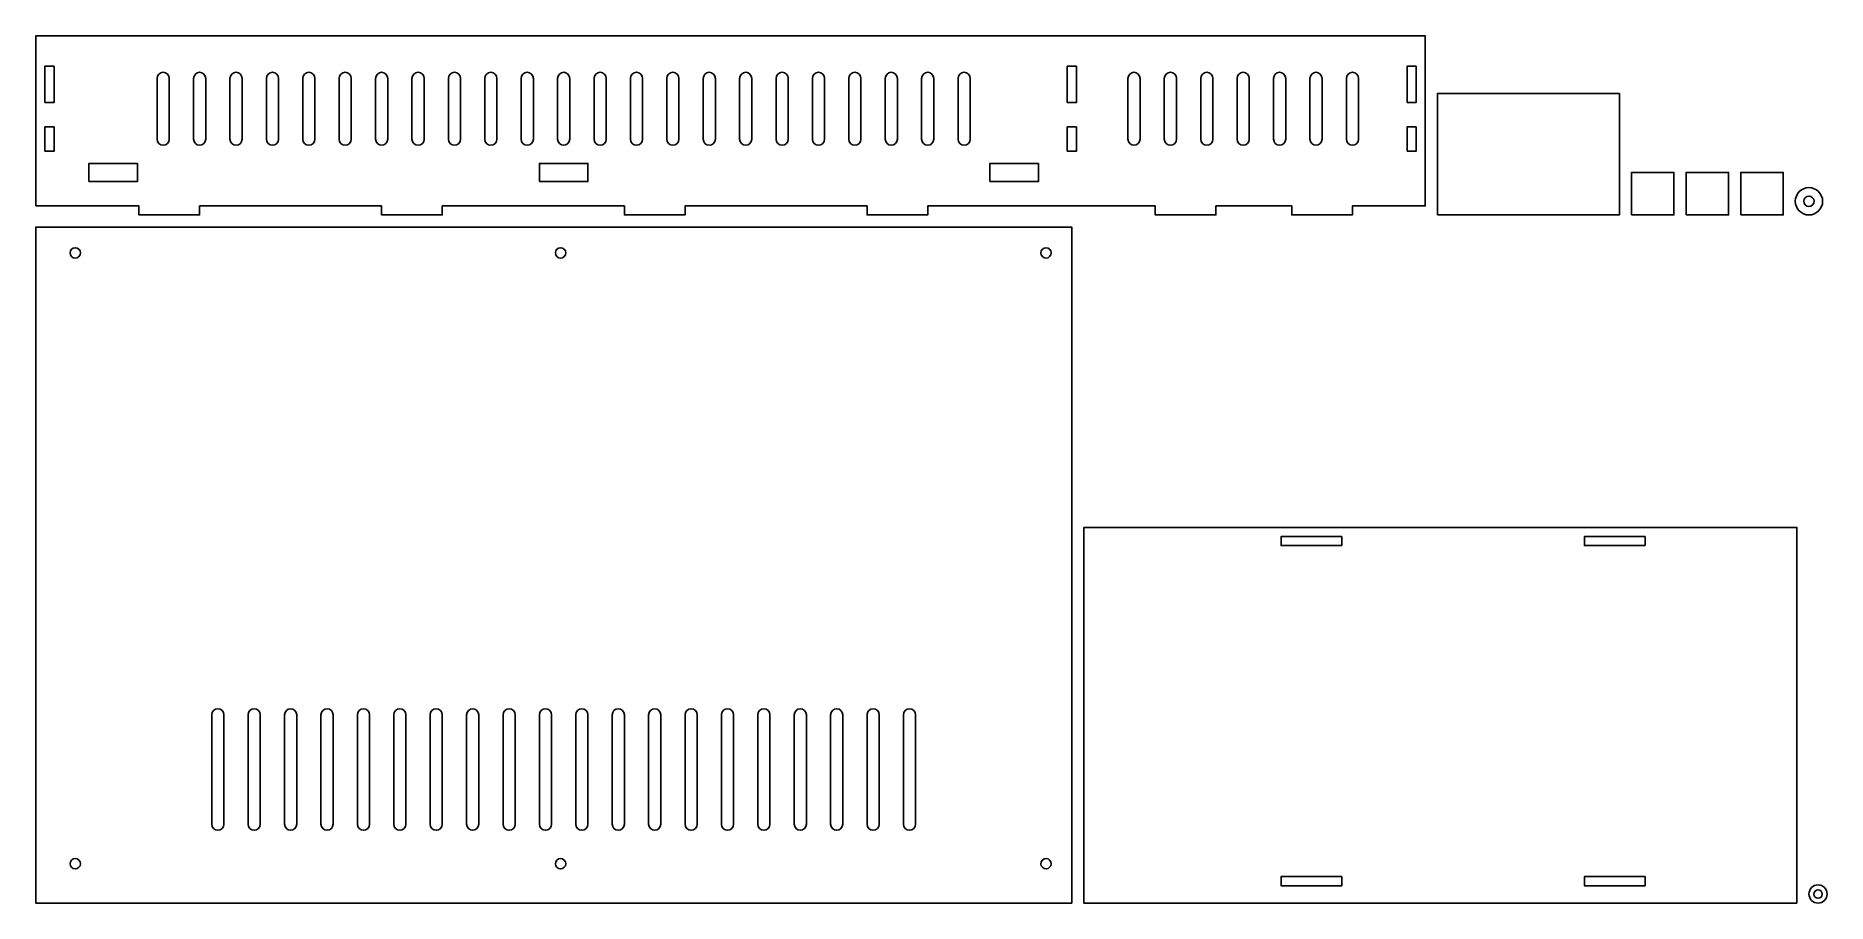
# Model space of a CAD drawing. Header units: millimetres. Extents: x 4 to 594, y 4 to 290.
import ezdxf

# ---------------------------------------------------------------- set-up
doc = ezdxf.new("R2010")
doc.units = ezdxf.units.MM
doc.layers.add('CUT', color=1, linetype='Continuous')

msp = doc.modelspace()

# ---------------------------------------------------------------- linework, layer by layer
at = {"layer": 'CUT'}
for points in [[(4, 233.667), (38, 233.667), (38, 230.667), (58, 230.667), (58, 233.667), (118, 233.667), (118, 230.667), (138, 230.667), (138, 233.667), (198, 233.667), (198, 230.667), (218, 230.667), (218, 233.667), (278, 233.667), (278, 230.667), (298, 230.667), (298, 233.667), (373, 233.667), (373, 230.667), (393, 230.667), (393, 233.667), (418, 233.667), (418, 230.667), (438, 230.667), (438, 233.667), (462, 233.667), (462, 289.667), (4, 289.667)], [(7, 267.667), (10, 267.667), (10, 279.667), (7, 279.667)], [(48, 275.667), (47.848, 276.432), (47.414, 277.081), (46.765, 277.515), (46, 277.667), (45.235, 277.515), (44.586, 277.081), (44.152, 276.432), (44, 275.667), (44, 255.667), (44.152, 254.902), (44.586, 254.253), (45.235, 253.819), (46, 253.667), (46.765, 253.819), (47.414, 254.253), (47.848, 254.902), (48, 255.667)], [(60, 275.667), (59.848, 276.432), (59.414, 277.081), (58.765, 277.515), (58, 277.667), (57.235, 277.515), (56.586, 277.081), (56.152, 276.432), (56, 275.667), (56, 255.667), (56.152, 254.902), (56.586, 254.253), (57.235, 253.819), (58, 253.667), (58.765, 253.819), (59.414, 254.253), (59.848, 254.902), (60, 255.667)], [(72, 275.667), (71.848, 276.432), (71.414, 277.081), (70.765, 277.515), (70, 277.667), (69.235, 277.515), (68.586, 277.081), (68.152, 276.432), (68, 275.667), (68, 255.667), (68.152, 254.902), (68.586, 254.253), (69.235, 253.819), (70, 253.667), (70.765, 253.819), (71.414, 254.253), (71.848, 254.902), (72, 255.667)], [(84, 275.667), (83.848, 276.432), (83.414, 277.081), (82.765, 277.515), (82, 277.667), (81.235, 277.515), (80.586, 277.081), (80.152, 276.432), (80, 275.667), (80, 255.667), (80.152, 254.902), (80.586, 254.253), (81.235, 253.819), (82, 253.667), (82.765, 253.819), (83.414, 254.253), (83.848, 254.902), (84, 255.667)], [(96, 275.667), (95.848, 276.432), (95.414, 277.081), (94.765, 277.515), (94, 277.667), (93.235, 277.515), (92.586, 277.081), (92.152, 276.432), (92, 275.667), (92, 255.667), (92.152, 254.902), (92.586, 254.253), (93.235, 253.819), (94, 253.667), (94.765, 253.819), (95.414, 254.253), (95.848, 254.902), (96, 255.667)], [(108, 275.667), (107.848, 276.432), (107.414, 277.081), (106.765, 277.515), (106, 277.667), (105.235, 277.515), (104.586, 277.081), (104.152, 276.432), (104, 275.667), (104, 255.667), (104.152, 254.902), (104.586, 254.253), (105.235, 253.819), (106, 253.667), (106.765, 253.819), (107.414, 254.253), (107.848, 254.902), (108, 255.667)], [(120, 275.667), (119.848, 276.432), (119.414, 277.081), (118.765, 277.515), (118, 277.667), (117.235, 277.515), (116.586, 277.081), (116.152, 276.432), (116, 275.667), (116, 255.667), (116.152, 254.902), (116.586, 254.253), (117.235, 253.819), (118, 253.667), (118.765, 253.819), (119.414, 254.253), (119.848, 254.902), (120, 255.667)], [(132, 275.667), (131.848, 276.432), (131.414, 277.081), (130.765, 277.515), (130, 277.667), (129.235, 277.515), (128.586, 277.081), (128.152, 276.432), (128, 275.667), (128, 255.667), (128.152, 254.902), (128.586, 254.253), (129.235, 253.819), (130, 253.667), (130.765, 253.819), (131.414, 254.253), (131.848, 254.902), (132, 255.667)], [(144, 275.667), (143.848, 276.432), (143.414, 277.081), (142.765, 277.515), (142, 277.667), (141.235, 277.515), (140.586, 277.081), (140.152, 276.432), (140, 275.667), (140, 255.667), (140.152, 254.902), (140.586, 254.253), (141.235, 253.819), (142, 253.667), (142.765, 253.819), (143.414, 254.253), (143.848, 254.902), (144, 255.667)], [(156, 275.667), (155.848, 276.432), (155.414, 277.081), (154.765, 277.515), (154, 277.667), (153.235, 277.515), (152.586, 277.081), (152.152, 276.432), (152, 275.667), (152, 255.667), (152.152, 254.902), (152.586, 254.253), (153.235, 253.819), (154, 253.667), (154.765, 253.819), (155.414, 254.253), (155.848, 254.902), (156, 255.667)], [(168, 275.667), (167.848, 276.432), (167.414, 277.081), (166.765, 277.515), (166, 277.667), (165.235, 277.515), (164.586, 277.081), (164.152, 276.432), (164, 275.667), (164, 255.667), (164.152, 254.902), (164.586, 254.253), (165.235, 253.819), (166, 253.667), (166.765, 253.819), (167.414, 254.253), (167.848, 254.902), (168, 255.667)], [(180, 275.667), (179.848, 276.432), (179.414, 277.081), (178.765, 277.515), (178, 277.667), (177.235, 277.515), (176.586, 277.081), (176.152, 276.432), (176, 275.667), (176, 255.667), (176.152, 254.902), (176.586, 254.253), (177.235, 253.819), (178, 253.667), (178.765, 253.819), (179.414, 254.253), (179.848, 254.902), (180, 255.667)], [(192, 275.667), (191.848, 276.432), (191.414, 277.081), (190.765, 277.515), (190, 277.667), (189.235, 277.515), (188.586, 277.081), (188.152, 276.432), (188, 275.667), (188, 255.667), (188.152, 254.902), (188.586, 254.253), (189.235, 253.819), (190, 253.667), (190.765, 253.819), (191.414, 254.253), (191.848, 254.902), (192, 255.667)], [(204, 275.667), (203.848, 276.432), (203.414, 277.081), (202.765, 277.515), (202, 277.667), (201.235, 277.515), (200.586, 277.081), (200.152, 276.432), (200, 275.667), (200, 255.667), (200.152, 254.902), (200.586, 254.253), (201.235, 253.819), (202, 253.667), (202.765, 253.819), (203.414, 254.253), (203.848, 254.902), (204, 255.667)], [(216, 275.667), (215.848, 276.432), (215.414, 277.081), (214.765, 277.515), (214, 277.667), (213.235, 277.515), (212.586, 277.081), (212.152, 276.432), (212, 275.667), (212, 255.667), (212.152, 254.902), (212.586, 254.253), (213.235, 253.819), (214, 253.667), (214.765, 253.819), (215.414, 254.253), (215.848, 254.902), (216, 255.667)], [(228, 275.667), (227.848, 276.432), (227.414, 277.081), (226.765, 277.515), (226, 277.667), (225.235, 277.515), (224.586, 277.081), (224.152, 276.432), (224, 275.667), (224, 255.667), (224.152, 254.902), (224.586, 254.253), (225.235, 253.819), (226, 253.667), (226.765, 253.819), (227.414, 254.253), (227.848, 254.902), (228, 255.667)], [(240, 275.667), (239.848, 276.432), (239.414, 277.081), (238.765, 277.515), (238, 277.667), (237.235, 277.515), (236.586, 277.081), (236.152, 276.432), (236, 275.667), (236, 255.667), (236.152, 254.902), (236.586, 254.253), (237.235, 253.819), (238, 253.667), (238.765, 253.819), (239.414, 254.253), (239.848, 254.902), (240, 255.667)], [(252, 275.667), (251.848, 276.432), (251.414, 277.081), (250.765, 277.515), (250, 277.667), (249.235, 277.515), (248.586, 277.081), (248.152, 276.432), (248, 275.667), (248, 255.667), (248.152, 254.902), (248.586, 254.253), (249.235, 253.819), (250, 253.667), (250.765, 253.819), (251.414, 254.253), (251.848, 254.902), (252, 255.667)], [(264, 275.667), (263.848, 276.432), (263.414, 277.081), (262.765, 277.515), (262, 277.667), (261.235, 277.515), (260.586, 277.081), (260.152, 276.432), (260, 275.667), (260, 255.667), (260.152, 254.902), (260.586, 254.253), (261.235, 253.819), (262, 253.667), (262.765, 253.819), (263.414, 254.253), (263.848, 254.902), (264, 255.667)], [(276, 275.667), (275.848, 276.432), (275.414, 277.081), (274.765, 277.515), (274, 277.667), (273.235, 277.515), (272.586, 277.081), (272.152, 276.432), (272, 275.667), (272, 255.667), (272.152, 254.902), (272.586, 254.253), (273.235, 253.819), (274, 253.667), (274.765, 253.819), (275.414, 254.253), (275.848, 254.902), (276, 255.667)], [(288, 275.667), (287.848, 276.432), (287.414, 277.081), (286.765, 277.515), (286, 277.667), (285.235, 277.515), (284.586, 277.081), (284.152, 276.432), (284, 275.667), (284, 255.667), (284.152, 254.902), (284.586, 254.253), (285.235, 253.819), (286, 253.667), (286.765, 253.819), (287.414, 254.253), (287.848, 254.902), (288, 255.667)], [(300, 275.667), (299.848, 276.432), (299.414, 277.081), (298.765, 277.515), (298, 277.667), (297.235, 277.515), (296.586, 277.081), (296.152, 276.432), (296, 275.667), (296, 255.667), (296.152, 254.902), (296.586, 254.253), (297.235, 253.819), (298, 253.667), (298.765, 253.819), (299.414, 254.253), (299.848, 254.902), (300, 255.667)], [(312, 275.667), (311.848, 276.432), (311.414, 277.081), (310.765, 277.515), (310, 277.667), (309.235, 277.515), (308.586, 277.081), (308.152, 276.432), (308, 275.667), (308, 255.667), (308.152, 254.902), (308.586, 254.253), (309.235, 253.819), (310, 253.667), (310.765, 253.819), (311.414, 254.253), (311.848, 254.902), (312, 255.667)], [(344, 267.667), (347, 267.667), (347, 279.667), (344, 279.667)], [(368, 275.667), (367.848, 276.432), (367.414, 277.081), (366.765, 277.515), (366, 277.667), (365.235, 277.515), (364.586, 277.081), (364.152, 276.432), (364, 275.667), (364, 255.667), (364.152, 254.902), (364.586, 254.253), (365.235, 253.819), (366, 253.667), (366.765, 253.819), (367.414, 254.253), (367.848, 254.902), (368, 255.667)], [(380, 275.667), (379.848, 276.432), (379.414, 277.081), (378.765, 277.515), (378, 277.667), (377.235, 277.515), (376.586, 277.081), (376.152, 276.432), (376, 275.667), (376, 255.667), (376.152, 254.902), (376.586, 254.253), (377.235, 253.819), (378, 253.667), (378.765, 253.819), (379.414, 254.253), (379.848, 254.902), (380, 255.667)], [(392, 275.667), (391.848, 276.432), (391.414, 277.081), (390.765, 277.515), (390, 277.667), (389.235, 277.515), (388.586, 277.081), (388.152, 276.432), (388, 275.667), (388, 255.667), (388.152, 254.902), (388.586, 254.253), (389.235, 253.819), (390, 253.667), (390.765, 253.819), (391.414, 254.253), (391.848, 254.902), (392, 255.667)], [(404, 275.667), (403.848, 276.432), (403.414, 277.081), (402.765, 277.515), (402, 277.667), (401.235, 277.515), (400.586, 277.081), (400.152, 276.432), (400, 275.667), (400, 255.667), (400.152, 254.902), (400.586, 254.253), (401.235, 253.819), (402, 253.667), (402.765, 253.819), (403.414, 254.253), (403.848, 254.902), (404, 255.667)], [(416, 275.667), (415.848, 276.432), (415.414, 277.081), (414.765, 277.515), (414, 277.667), (413.235, 277.515), (412.586, 277.081), (412.152, 276.432), (412, 275.667), (412, 255.667), (412.152, 254.902), (412.586, 254.253), (413.235, 253.819), (414, 253.667), (414.765, 253.819), (415.414, 254.253), (415.848, 254.902), (416, 255.667)], [(428, 275.667), (427.848, 276.432), (427.414, 277.081), (426.765, 277.515), (426, 277.667), (425.235, 277.515), (424.586, 277.081), (424.152, 276.432), (424, 275.667), (424, 255.667), (424.152, 254.902), (424.586, 254.253), (425.235, 253.819), (426, 253.667), (426.765, 253.819), (427.414, 254.253), (427.848, 254.902), (428, 255.667)], [(440, 275.667), (439.848, 276.432), (439.414, 277.081), (438.765, 277.515), (438, 277.667), (437.235, 277.515), (436.586, 277.081), (436.152, 276.432), (436, 275.667), (436, 255.667), (436.152, 254.902), (436.586, 254.253), (437.235, 253.819), (438, 253.667), (438.765, 253.819), (439.414, 254.253), (439.848, 254.902), (440, 255.667)], [(456, 267.667), (459, 267.667), (459, 279.667), (456, 279.667)], [(466, 230.667), (526, 230.667), (526, 270.667), (466, 270.667)], [(7, 251.667), (10, 251.667), (10, 259.667), (7, 259.667)], [(344, 251.667), (347, 251.667), (347, 259.667), (344, 259.667)], [(456, 251.667), (459, 251.667), (459, 259.667), (456, 259.667)], [(21.5, 241.667), (37.5, 241.667), (37.5, 247.667), (21.5, 247.667)], [(170, 241.667), (186, 241.667), (186, 247.667), (170, 247.667)], [(318.5, 241.667), (334.5, 241.667), (334.5, 247.667), (318.5, 247.667)], [(530, 230.667), (544, 230.667), (544, 244.667), (530, 244.667)], [(548, 230.667), (562, 230.667), (562, 244.667), (548, 244.667)], [(566, 230.667), (580, 230.667), (580, 244.667), (566, 244.667)], [(4, 4), (345.5, 4), (345.5, 226.667), (4, 226.667)], [(584.5, 4), (584.5, 127.75), (349.5, 127.75), (349.5, 4)], [(434.5, 121.75), (434.5, 124.75), (414.5, 124.75), (414.5, 121.75)], [(534.5, 121.75), (534.5, 124.75), (514.5, 124.75), (514.5, 121.75)], [(66, 66), (65.848, 66.765), (65.414, 67.414), (64.765, 67.848), (64, 68), (63.235, 67.848), (62.586, 67.414), (62.152, 66.765), (62, 66), (62, 30), (62.152, 29.235), (62.586, 28.586), (63.235, 28.152), (64, 28), (64.765, 28.152), (65.414, 28.586), (65.848, 29.235), (66, 30)], [(78, 66), (77.848, 66.765), (77.414, 67.414), (76.765, 67.848), (76, 68), (75.235, 67.848), (74.586, 67.414), (74.152, 66.765), (74, 66), (74, 30), (74.152, 29.235), (74.586, 28.586), (75.235, 28.152), (76, 28), (76.765, 28.152), (77.414, 28.586), (77.848, 29.235), (78, 30)], [(90, 66), (89.848, 66.765), (89.414, 67.414), (88.765, 67.848), (88, 68), (87.235, 67.848), (86.586, 67.414), (86.152, 66.765), (86, 66), (86, 30), (86.152, 29.235), (86.586, 28.586), (87.235, 28.152), (88, 28), (88.765, 28.152), (89.414, 28.586), (89.848, 29.235), (90, 30)], [(102, 66), (101.848, 66.765), (101.414, 67.414), (100.765, 67.848), (100, 68), (99.235, 67.848), (98.586, 67.414), (98.152, 66.765), (98, 66), (98, 30), (98.152, 29.235), (98.586, 28.586), (99.235, 28.152), (100, 28), (100.765, 28.152), (101.414, 28.586), (101.848, 29.235), (102, 30)], [(114, 66), (113.848, 66.765), (113.414, 67.414), (112.765, 67.848), (112, 68), (111.235, 67.848), (110.586, 67.414), (110.152, 66.765), (110, 66), (110, 30), (110.152, 29.235), (110.586, 28.586), (111.235, 28.152), (112, 28), (112.765, 28.152), (113.414, 28.586), (113.848, 29.235), (114, 30)], [(126, 66), (125.848, 66.765), (125.414, 67.414), (124.765, 67.848), (124, 68), (123.235, 67.848), (122.586, 67.414), (122.152, 66.765), (122, 66), (122, 30), (122.152, 29.235), (122.586, 28.586), (123.235, 28.152), (124, 28), (124.765, 28.152), (125.414, 28.586), (125.848, 29.235), (126, 30)], [(138, 66), (137.848, 66.765), (137.414, 67.414), (136.765, 67.848), (136, 68), (135.235, 67.848), (134.586, 67.414), (134.152, 66.765), (134, 66), (134, 30), (134.152, 29.235), (134.586, 28.586), (135.235, 28.152), (136, 28), (136.765, 28.152), (137.414, 28.586), (137.848, 29.235), (138, 30)], [(150, 66), (149.848, 66.765), (149.414, 67.414), (148.765, 67.848), (148, 68), (147.235, 67.848), (146.586, 67.414), (146.152, 66.765), (146, 66), (146, 30), (146.152, 29.235), (146.586, 28.586), (147.235, 28.152), (148, 28), (148.765, 28.152), (149.414, 28.586), (149.848, 29.235), (150, 30)], [(162, 66), (161.848, 66.765), (161.414, 67.414), (160.765, 67.848), (160, 68), (159.235, 67.848), (158.586, 67.414), (158.152, 66.765), (158, 66), (158, 30), (158.152, 29.235), (158.586, 28.586), (159.235, 28.152), (160, 28), (160.765, 28.152), (161.414, 28.586), (161.848, 29.235), (162, 30)], [(174, 66), (173.848, 66.765), (173.414, 67.414), (172.765, 67.848), (172, 68), (171.235, 67.848), (170.586, 67.414), (170.152, 66.765), (170, 66), (170, 30), (170.152, 29.235), (170.586, 28.586), (171.235, 28.152), (172, 28), (172.765, 28.152), (173.414, 28.586), (173.848, 29.235), (174, 30)], [(186, 66), (185.848, 66.765), (185.414, 67.414), (184.765, 67.848), (184, 68), (183.235, 67.848), (182.586, 67.414), (182.152, 66.765), (182, 66), (182, 30), (182.152, 29.235), (182.586, 28.586), (183.235, 28.152), (184, 28), (184.765, 28.152), (185.414, 28.586), (185.848, 29.235), (186, 30)], [(198, 66), (197.848, 66.765), (197.414, 67.414), (196.765, 67.848), (196, 68), (195.235, 67.848), (194.586, 67.414), (194.152, 66.765), (194, 66), (194, 30), (194.152, 29.235), (194.586, 28.586), (195.235, 28.152), (196, 28), (196.765, 28.152), (197.414, 28.586), (197.848, 29.235), (198, 30)], [(210, 66), (209.848, 66.765), (209.414, 67.414), (208.765, 67.848), (208, 68), (207.235, 67.848), (206.586, 67.414), (206.152, 66.765), (206, 66), (206, 30), (206.152, 29.235), (206.586, 28.586), (207.235, 28.152), (208, 28), (208.765, 28.152), (209.414, 28.586), (209.848, 29.235), (210, 30)], [(222, 66), (221.848, 66.765), (221.414, 67.414), (220.765, 67.848), (220, 68), (219.235, 67.848), (218.586, 67.414), (218.152, 66.765), (218, 66), (218, 30), (218.152, 29.235), (218.586, 28.586), (219.235, 28.152), (220, 28), (220.765, 28.152), (221.414, 28.586), (221.848, 29.235), (222, 30)], [(234, 66), (233.848, 66.765), (233.414, 67.414), (232.765, 67.848), (232, 68), (231.235, 67.848), (230.586, 67.414), (230.152, 66.765), (230, 66), (230, 30), (230.152, 29.235), (230.586, 28.586), (231.235, 28.152), (232, 28), (232.765, 28.152), (233.414, 28.586), (233.848, 29.235), (234, 30)], [(246, 66), (245.848, 66.765), (245.414, 67.414), (244.765, 67.848), (244, 68), (243.235, 67.848), (242.586, 67.414), (242.152, 66.765), (242, 66), (242, 30), (242.152, 29.235), (242.586, 28.586), (243.235, 28.152), (244, 28), (244.765, 28.152), (245.414, 28.586), (245.848, 29.235), (246, 30)], [(258, 66), (257.848, 66.765), (257.414, 67.414), (256.765, 67.848), (256, 68), (255.235, 67.848), (254.586, 67.414), (254.152, 66.765), (254, 66), (254, 30), (254.152, 29.235), (254.586, 28.586), (255.235, 28.152), (256, 28), (256.765, 28.152), (257.414, 28.586), (257.848, 29.235), (258, 30)], [(270, 66), (269.848, 66.765), (269.414, 67.414), (268.765, 67.848), (268, 68), (267.235, 67.848), (266.586, 67.414), (266.152, 66.765), (266, 66), (266, 30), (266.152, 29.235), (266.586, 28.586), (267.235, 28.152), (268, 28), (268.765, 28.152), (269.414, 28.586), (269.848, 29.235), (270, 30)], [(282, 66), (281.848, 66.765), (281.414, 67.414), (280.765, 67.848), (280, 68), (279.235, 67.848), (278.586, 67.414), (278.152, 66.765), (278, 66), (278, 30), (278.152, 29.235), (278.586, 28.586), (279.235, 28.152), (280, 28), (280.765, 28.152), (281.414, 28.586), (281.848, 29.235), (282, 30)], [(294, 66), (293.848, 66.765), (293.414, 67.414), (292.765, 67.848), (292, 68), (291.235, 67.848), (290.586, 67.414), (290.152, 66.765), (290, 66), (290, 30), (290.152, 29.235), (290.586, 28.586), (291.235, 28.152), (292, 28), (292.765, 28.152), (293.414, 28.586), (293.848, 29.235), (294, 30)], [(434.5, 9.75), (434.5, 12.75), (414.5, 12.75), (414.5, 9.75)], [(534.5, 9.75), (534.5, 12.75), (514.5, 12.75), (514.5, 9.75)]]:
    msp.add_lwpolyline(points, close=True, dxfattribs=at)
for centre, radius in [((588.5, 235.167), 4.5), ((588.5, 235.167), 1.7), ((17, 218.167), 1.7), ((177, 218.167), 1.7), ((337, 218.167), 1.7), ((17, 17), 1.7), ((177, 17), 1.7), ((337, 17), 1.7), ((591.5, 7), 3), ((591.5, 7), 1.4)]:
    msp.add_circle(centre, radius, dxfattribs=at)

doc.saveas('drawing.dxf')
